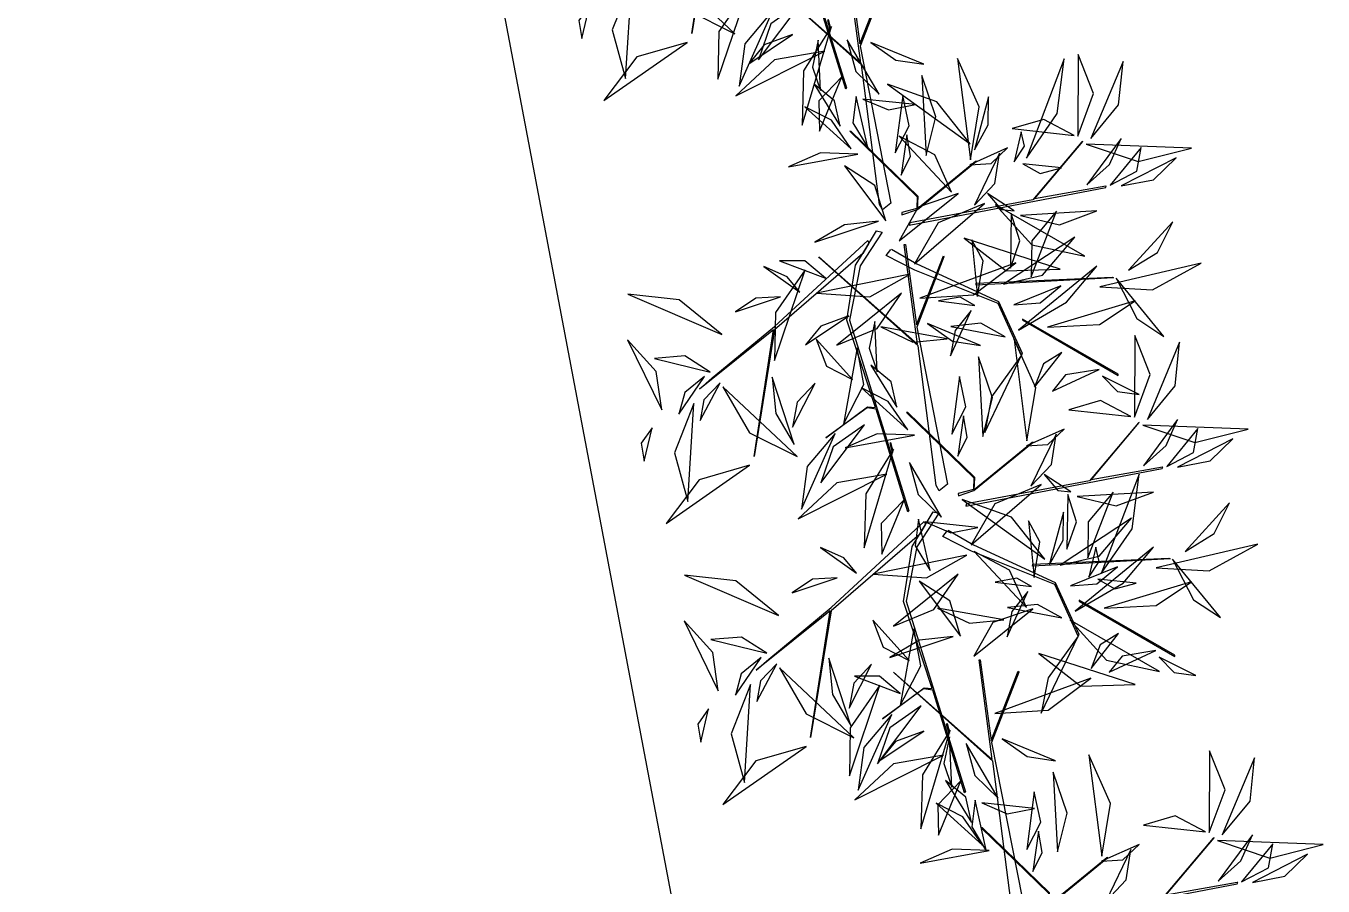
# Model space of a CAD drawing. Header units: centimetres. Extents: x 197412 to 267601, y -375791 to -305433.
# Drawn here: x 219619 to 222072, y -369853 to -368226 of the extents above; entities that cross this region are included whole.
import ezdxf

# ---------------------------------------------------------------- set-up
doc = ezdxf.new("R2010")
doc.units = ezdxf.units.CM
doc.layers.add('3-BAT C-Niveau 0', color=250, linetype='Continuous')

# ---------------------------------------------------------------- blocks, each defined once
blk = doc.blocks.new('Groupe-229-1')
at = {"linetype": 'Continuous', "flags": 128}
for points in [[(13856.95, -49612.54), (13875.65, -49629.08), (13873.13, -49610.19), (13873.37, -49610.2), (13875.43, -49625.43), (13880.56, -49612.36), (13880.65, -49612.52), (13875.49, -49625.86), (13881.32, -49655.53), (13879.71, -49656.8), (13879.16, -49655.83), (13875.76, -49629.37), (13857.13, -49612.73)], [(13883.37, -49657.78), (13886.32, -49656.78), (13897.49, -49647.61), (13897.31, -49647.65), (13886.36, -49656.6), (13886.46, -49654.29), (13873.8, -49642.01), (13873.53, -49641.96), (13886.28, -49654.36), (13886.22, -49656.54), (13883.36, -49657.31)], [(13879.67, -49661.03), (13875.5, -49667.39), (13873.5, -49677.68), (13884.72, -49713.78), (13884.55, -49713.98), (13878.51, -49694.53), (13876.8, -49694.26), (13868.99, -49699.94), (13876.89, -49694.09), (13878.4, -49694.24), (13872.96, -49677.72), (13874.63, -49667.32), (13876.02, -49665.1), (13859.32, -49679.54), (13855.43, -49703.48), (13859.12, -49679.55), (13845.1, -49690.74), (13847.52, -49688.63), (13859.32, -49678.91), (13876.93, -49662.62), (13877.13, -49663.13), (13876.02, -49665.1), (13878.61, -49660.8)], [(13867.66, -49665.72), (13886.36, -49682.26), (13883.84, -49663.36), (13884.08, -49663.38), (13886.14, -49678.61), (13891.27, -49665.54), (13891.36, -49665.7), (13886.21, -49679.03), (13892.03, -49708.71), (13890.42, -49709.97), (13889.87, -49709), (13886.47, -49682.55), (13867.84, -49665.91)], [(13923.18, -49669.54), (13923.4, -49669.66), (13897.42, -49671.07), (13897.44, -49670.69)], [(13906.24, -49677.48), (13906.24, -49677.66), (13924.33, -49688.19), (13924.29, -49687.92)], [(13894.08, -49710.96), (13897.03, -49709.95), (13908.2, -49700.79), (13908.02, -49700.82), (13897.07, -49709.78), (13897.17, -49707.46), (13884.51, -49695.18), (13884.25, -49695.14), (13896.99, -49707.54), (13896.93, -49709.72), (13894.07, -49710.48)], [(13890.38, -49714.2), (13886.22, -49720.57), (13884.21, -49730.85), (13895.43, -49766.95), (13895.26, -49767.16), (13889.22, -49747.71), (13887.51, -49747.43), (13879.7, -49753.12), (13887.6, -49747.27), (13889.11, -49747.42), (13883.68, -49730.9), (13885.35, -49720.5), (13886.73, -49718.28), (13870.03, -49732.72), (13866.14, -49756.66), (13869.83, -49732.72), (13855.81, -49743.92), (13858.23, -49741.81), (13870.04, -49732.08), (13887.64, -49715.8), (13887.84, -49716.31), (13886.73, -49718.28), (13889.32, -49713.97)], [(13933.89, -49722.71), (13934.11, -49722.83), (13908.13, -49724.25), (13908.15, -49723.86)], [(13916.95, -49730.65), (13916.95, -49730.84), (13935.04, -49741.36), (13935, -49741.1)], [(13881.81, -49744.31), (13900.5, -49760.85), (13897.99, -49741.95), (13898.23, -49741.97), (13900.29, -49757.2), (13905.41, -49744.13), (13905.5, -49744.29), (13900.35, -49757.62), (13906.18, -49787.3), (13904.57, -49788.56), (13904.02, -49787.59), (13900.61, -49761.14), (13881.98, -49744.5)], [(13908.22, -49789.55), (13911.17, -49788.54), (13922.34, -49779.38), (13922.17, -49779.41), (13911.21, -49788.37), (13911.32, -49786.05), (13898.66, -49773.77), (13898.39, -49773.73), (13911.13, -49786.13), (13911.08, -49788.31), (13908.21, -49789.07)]]:
    blk.add_lwpolyline(points, close=True, dxfattribs=at)
for points in [[(13921.95, -49652.36), (13908.47, -49654.72), (13917.59, -49643.9), (13917.45, -49643.95), (13908.16, -49654.93), (13884.89, -49659.28), (13884.77, -49659.73), (13921.94, -49652.58), (13922.05, -49652.34), (13921.98, -49652.36)], [(13881.43, -49664.27), (13886.22, -49667.01), (13901.7, -49674.16), (13906.17, -49683.95), (13906, -49684.3), (13901.63, -49674.56), (13885.85, -49668.25), (13880.41, -49665.45), (13881.33, -49664.32)], [(13932.66, -49705.54), (13919.18, -49707.9), (13928.3, -49697.07), (13928.16, -49697.13), (13918.87, -49708.11), (13895.6, -49712.46), (13895.48, -49712.91), (13932.65, -49705.76), (13932.77, -49705.52), (13932.69, -49705.53)], [(13892.14, -49717.45), (13896.93, -49720.19), (13912.41, -49727.34), (13916.88, -49737.13), (13916.71, -49737.48), (13912.34, -49727.73), (13896.56, -49721.43), (13891.12, -49718.62), (13892.04, -49717.5)], [(13946.8, -49784.13), (13933.32, -49786.49), (13942.45, -49775.67), (13942.3, -49775.72), (13933.01, -49786.7), (13909.75, -49791.05), (13909.62, -49791.5), (13946.79, -49784.35), (13946.91, -49784.11), (13946.84, -49784.13)]]:
    blk.add_lwpolyline(points, dxfattribs=at)
at = {"linetype": 'Continuous'}
for points in [[(13854.39, -49614.99, -207.25), (13848.78, -49623.05, -205.29), (13848.61, -49632.12, -201.98), (13848.61, -49632.12, -201.98), (13854.39, -49614.99, -207.25)], [(13862.68, -49623.67, -210.84), (13857.34, -49625.62, -209.98), (13854.46, -49629.17, -207.2), (13854.46, -49629.17, -207.2), (13862.68, -49623.67, -210.84)], [(13867.57, -49624.74, -223.21), (13866.47, -49629.84, -222.61), (13868, -49634.27, -220.88), (13868, -49634.27, -220.88), (13867.57, -49624.74, -223.21)], [(13867.57, -49624.74, -223.21), (13866.47, -49629.84, -222.61), (13868, -49634.27, -220.88), (13868, -49634.27, -220.88), (13867.57, -49624.74, -223.21)], [(13877.52, -49625.15, -228.81), (13882.25, -49628.47, -229.15), (13887.57, -49629.28, -227.32), (13887.57, -49629.28, -227.32), (13877.52, -49625.15, -228.81)], [(13916.68, -49642.9, -182.25), (13919.66, -49634.82, -178.08), (13916.75, -49627.44, -173.29), (13916.75, -49627.44, -173.29), (13916.68, -49642.9, -182.25)], [(13896.35, -49647.34, -179.52), (13898.01, -49637.35, -178.73), (13893.9, -49628.17, -177.91), (13893.9, -49628.17, -177.91), (13896.35, -49647.34, -179.52)], [(13906.94, -49647.03, -212.64), (13912.79, -49638.57, -211.07), (13914.1, -49628.24, -212.06), (13914.1, -49628.24, -212.06), (13906.94, -49647.03, -212.64)], [(13906.94, -49647.03, -212.64), (13912.79, -49638.57, -211.07), (13914.1, -49628.24, -212.06), (13914.1, -49628.24, -212.06), (13906.94, -49647.03, -212.64)], [(13919.14, -49643.3, -186.4), (13924.38, -49636.92, -186.75), (13925.22, -49628.72, -187), (13925.22, -49628.72, -187), (13919.14, -49643.3, -186.4)], [(13887.97, -49646.55, -247.3), (13889.8, -49639.19, -244.69), (13887.15, -49631.43, -243.35), (13887.15, -49631.43, -243.35), (13887.97, -49646.55, -247.3)], [(13887.97, -49646.55, -247.3), (13889.8, -49639.19, -244.69), (13887.15, -49631.43, -243.35), (13887.15, -49631.43, -243.35), (13887.97, -49646.55, -247.3)], [(13871.72, -49640.99, -161.32), (13870.63, -49636.17, -161.24), (13866.82, -49633.05, -160.95), (13866.82, -49633.05, -160.95), (13871.72, -49640.99, -161.32)], [(13896.31, -49644.35, -204.31), (13890.01, -49636.36, -204.16), (13880.67, -49633.01, -202.67), (13880.67, -49633.01, -202.67), (13896.31, -49644.35, -204.31)], [(13873.8, -49645.3, -176.88), (13870.07, -49639.88, -176.9), (13865.02, -49637.32, -174.04), (13865.02, -49637.32, -174.04), (13873.8, -49645.3, -176.88)], [(13882.15, -49646.06, -186.16), (13884.8, -49640.93, -185.75), (13883.58, -49635.19, -185.13), (13883.58, -49635.19, -185.13), (13882.15, -49646.06, -186.16)], [(13897.11, -49645.44, -204.62), (13899.73, -49640.75, -205.07), (13899.81, -49635.45, -204.23), (13899.81, -49635.45, -204.23), (13897.11, -49645.44, -204.62)], [(13915.99, -49642.73, -181.99), (13910.25, -49639.73, -181.12), (13904.25, -49641.46, -179.03), (13904.25, -49641.46, -179.03), (13915.99, -49642.73, -181.99)], [(13904.64, -49647.75, -212.09), (13906.56, -49644.75, -209.87), (13905.93, -49642.07, -207.1), (13905.93, -49642.07, -207.1), (13904.64, -49647.75, -212.09)], [(13904.64, -49647.75, -212.09), (13906.56, -49644.75, -209.87), (13905.93, -49642.07, -207.1), (13905.93, -49642.07, -207.1), (13904.64, -49647.75, -212.09)], [(13892.79, -49653.48, -217.22), (13889.61, -49646.4, -219.34), (13882.89, -49642.87, -221.55), (13882.89, -49642.87, -221.55), (13892.79, -49653.48, -217.22)], [(13883.28, -49650.27, -197.01), (13885.05, -49646.68, -196.39), (13884.35, -49642.61, -196.61), (13884.35, -49642.61, -196.61), (13883.28, -49650.27, -197.01)], [(13918.23, -49644.4, -186.41), (13928.1, -49647.7, -187.61), (13938.2, -49645.13, -186.97), (13938.2, -49645.13, -186.97), (13918.23, -49644.4, -186.41)], [(13918.36, -49652.06, -186.97), (13922.67, -49648.21, -187.38), (13924.84, -49643.33, -185.5), (13924.84, -49643.33, -185.5), (13918.36, -49652.06, -186.97)], [(13875.07, -49646.31, -183.78), (13868.03, -49646.02, -183.14), (13861.98, -49648.67, -184.94), (13861.98, -49648.67, -184.94), (13875.07, -49646.31, -183.78)], [(13896.26, -49648.32, -179.83), (13900.31, -49648.08, -178.67), (13903.4, -49645.11, -177.99), (13903.4, -49645.11, -177.99), (13896.26, -49648.32, -179.83)], [(13897.1, -49655.92, -207.06), (13900.99, -49651.81, -208.24), (13901.85, -49646.1, -209.24), (13901.85, -49646.1, -209.24), (13897.1, -49655.92, -207.06)], [(13922.77, -49652.18, -174.58), (13927.86, -49649.53, -172.2), (13928.68, -49645.03, -168.43), (13928.68, -49645.03, -168.43), (13922.77, -49652.18, -174.58)], [(13924.84, -49652.3, -174.84), (13930.97, -49651.16, -175.45), (13935.28, -49646.99, -176.76), (13935.28, -49646.99, -176.76), (13924.84, -49652.3, -174.84)], [(13880.33, -49658.89, -200.73), (13878.31, -49652.19, -197.34), (13872.53, -49648.49, -193.77), (13872.53, -49648.49, -193.77), (13880.33, -49658.89, -200.73)], [(13880.33, -49658.89, -200.73), (13878.31, -49652.19, -197.34), (13872.53, -49648.49, -193.77), (13872.53, -49648.49, -193.77), (13880.33, -49658.89, -200.73)], [(13906.29, -49648.09, -213.12), (13909.53, -49649.93, -210.71), (13913.59, -49648.89, -208.62), (13913.59, -49648.89, -208.62), (13906.29, -49648.09, -213.12)], [(13906.29, -49648.09, -213.12), (13909.53, -49649.93, -210.71), (13913.59, -49648.89, -208.62), (13913.59, -49648.89, -208.62), (13906.29, -49648.09, -213.12)], [(13894.02, -49653.73, -210.57), (13886.45, -49656.31, -206.9), (13882.86, -49662.68, -202.54), (13882.86, -49662.68, -202.54), (13894.02, -49653.73, -210.57)], [(13899.6, -49653.72, -177.75), (13902.18, -49656.75, -175.38), (13904.66, -49657.01, -172.12), (13904.66, -49657.01, -172.12), (13899.6, -49653.72, -177.75)], [(13899.02, -49655.59, -178.9), (13890.25, -49659.3, -176.01), (13885.77, -49667.02, -172.29), (13885.77, -49667.02, -172.29), (13899.02, -49655.59, -178.9)], [(13899.02, -49655.59, -178.9), (13890.25, -49659.3, -176.01), (13885.77, -49667.02, -172.29), (13885.77, -49667.02, -172.29), (13899.02, -49655.59, -178.9)], [(13901.11, -49655.88, -220.09), (13907.97, -49663.47, -220.53), (13917.99, -49665.58, -219.34), (13917.99, -49665.58, -219.34), (13901.11, -49655.88, -220.09)], [(13905.83, -49657.88, -200.41), (13913.22, -49659.66, -200.32), (13920.29, -49657.03, -200.54), (13920.29, -49657.03, -200.54), (13905.83, -49657.88, -200.41)], [(13912.65, -49657.04, -189.87), (13907.95, -49662.7, -186.93), (13907.83, -49669.47, -183.27), (13907.83, -49669.47, -183.27), (13912.65, -49657.04, -189.87)], [(13878.98, -49658.96, -200.44), (13872.56, -49659.66, -199.26), (13866.95, -49662.91, -200.49), (13866.95, -49662.91, -200.49), (13878.98, -49658.96, -200.44)], [(13903.91, -49667.87, -229.03), (13905.7, -49662.67, -227.48), (13904.08, -49657.53, -225.66), (13904.08, -49657.53, -225.66), (13903.91, -49667.87, -229.03)], [(13926.25, -49668.26, -215.73), (13931.72, -49664.91, -216.78), (13934.66, -49659.08, -215.22), (13934.66, -49659.08, -215.22), (13926.25, -49668.26, -215.73)], [(13926.25, -49668.26, -215.73), (13931.72, -49664.91, -216.78), (13934.66, -49659.08, -215.22), (13934.66, -49659.08, -215.22), (13926.25, -49668.26, -215.73)], [(13902.64, -49670.87, -233.25), (13910.01, -49669.21, -238.65), (13916.13, -49661.99, -241.93), (13916.13, -49661.99, -241.93), (13902.64, -49670.87, -233.25)], [(13895.17, -49662.17, -220.85), (13903.09, -49668.33, -221.31), (13913.35, -49668.05, -222.56), (13913.35, -49668.05, -222.56), (13895.17, -49662.17, -220.85)], [(13897.68, -49673.22, -198.87), (13898.78, -49666.49, -195.41), (13896.64, -49662.49, -190.33), (13896.64, -49662.49, -190.33), (13897.68, -49673.22, -198.87)], [(13868.96, -49669.76, -215.21), (13865.01, -49666.49, -213.09), (13860.28, -49666.49, -210.46), (13860.28, -49666.49, -210.46), (13868.96, -49669.76, -215.21)], [(13886.82, -49673.55, -225.36), (13896.94, -49672.92, -224.7), (13904.98, -49666.84, -224), (13904.98, -49666.84, -224), (13886.82, -49673.55, -225.36)], [(13864.12, -49672.41, -171.59), (13861.73, -49669.5, -169.03), (13857.28, -49667.54, -167.96), (13857.28, -49667.54, -167.96), (13864.12, -49672.41, -171.59)], [(13865.11, -49668.17, -207.25), (13859.49, -49676.23, -205.29), (13859.32, -49685.3, -201.98), (13859.32, -49685.3, -201.98), (13865.11, -49668.17, -207.25)], [(13867.25, -49672.59, -176.08), (13877.33, -49673.26, -174.79), (13884.97, -49669, -170.69), (13884.97, -49669, -170.69), (13867.25, -49672.59, -176.08)], [(13905.44, -49679.61, -210.1), (13914.52, -49674.27, -209.96), (13920.3, -49667.47, -205.95), (13920.3, -49667.47, -205.95), (13905.44, -49679.61, -210.1)], [(13920.81, -49671.37, -223.19), (13930.82, -49671.93, -225.59), (13939.99, -49666.91, -225.79), (13939.99, -49666.91, -225.79), (13920.81, -49671.37, -223.19)], [(13920.81, -49671.37, -223.19), (13930.82, -49671.93, -225.59), (13939.99, -49666.91, -225.79), (13939.99, -49666.91, -225.79), (13920.81, -49671.37, -223.19)], [(13904.6, -49674.8, -207.72), (13909.57, -49674.42, -206.62), (13913.47, -49671.22, -205.86), (13913.47, -49671.22, -205.86), (13904.6, -49674.8, -207.72)], [(13923.9, -49669.74, -214.21), (13927.86, -49677.41, -211.43), (13932.94, -49680.8, -206.15), (13932.94, -49680.8, -206.15), (13923.9, -49669.74, -214.21)], [(13849.32, -49680.4, -223.66), (13841.3, -49673.84, -222.36), (13831.56, -49672.78, -219.58), (13831.56, -49672.78, -219.58), (13849.32, -49680.4, -223.66)], [(13860.42, -49673.29, -172.05), (13855.79, -49673.51, -171.7), (13851.95, -49676.13, -172.02), (13851.95, -49676.13, -172.02), (13860.42, -49673.29, -172.05)], [(13860.42, -49673.29, -172.05), (13855.79, -49673.51, -171.7), (13851.95, -49676.13, -172.02), (13851.95, -49676.13, -172.02), (13860.42, -49673.29, -172.05)], [(13871.11, -49682.42, -205.3), (13878.75, -49679.28, -204.92), (13883.35, -49672.56, -203.9), (13883.35, -49672.56, -203.9), (13871.11, -49682.42, -205.3)], [(13897.21, -49674.94, -202.35), (13894.4, -49673.35, -200.21), (13890.35, -49674.06, -199.09), (13890.35, -49674.06, -199.09), (13897.21, -49674.94, -202.35)], [(13910.96, -49679.01, -221.24), (13920.76, -49678.51, -218.96), (13927.49, -49674.01, -214.31), (13927.49, -49674.01, -214.31), (13910.96, -49679.01, -221.24)], [(13896.51, -49675.84, -202.12), (13893.47, -49679.67, -201.54), (13892.61, -49684.46, -202.14), (13892.61, -49684.46, -202.14), (13896.51, -49675.84, -202.12)], [(13873.39, -49676.85, -210.84), (13868.05, -49678.8, -209.98), (13865.17, -49682.35, -207.2), (13865.17, -49682.35, -207.2), (13873.39, -49676.85, -210.84)], [(13878.28, -49677.92, -223.21), (13877.18, -49683.02, -222.61), (13878.72, -49687.45, -220.88), (13878.72, -49687.45, -220.88), (13878.28, -49677.92, -223.21)], [(13878.28, -49677.92, -223.21), (13877.18, -49683.02, -222.61), (13878.72, -49687.45, -220.88), (13878.72, -49687.45, -220.88), (13878.28, -49677.92, -223.21)], [(13879.39, -49678.98, -185.42), (13885.49, -49681.84, -185.31), (13891.96, -49681.2, -184.01), (13891.96, -49681.2, -184.01), (13879.39, -49678.98, -185.42)], [(13888.23, -49678.33, -228.81), (13892.96, -49681.65, -229.15), (13898.28, -49682.46, -227.32), (13898.28, -49682.46, -227.32), (13888.23, -49678.33, -228.81)], [(13902.92, -49680.85, -199.77), (13898.35, -49678.29, -197.57), (13892.64, -49678.87, -196.35), (13892.64, -49678.87, -196.35), (13902.92, -49680.85, -199.77)], [(13837.97, -49694.65, -212.86), (13836.9, -49687.38, -209.91), (13831.49, -49681.42, -208.14), (13831.49, -49681.42, -208.14), (13837.97, -49694.65, -212.86)], [(13837.97, -49694.65, -212.86), (13836.9, -49687.38, -209.91), (13831.49, -49681.42, -208.14), (13831.49, -49681.42, -208.14), (13837.97, -49694.65, -212.86)], [(13867.21, -49681.32, -184.69), (13869.13, -49686.38, -183.17), (13874.04, -49688.95, -181.63), (13874.04, -49688.95, -181.63), (13867.21, -49681.32, -184.69)], [(13907.06, -49700.51, -179.52), (13908.72, -49690.53, -178.73), (13904.61, -49681.35, -177.91), (13904.61, -49681.35, -177.91), (13907.06, -49700.51, -179.52)], [(13927.39, -49696.07, -182.25), (13930.37, -49688, -178.08), (13927.46, -49680.62, -173.29), (13927.46, -49680.62, -173.29), (13927.39, -49696.07, -182.25)], [(13872.37, -49697.4, -188.89), (13876.23, -49689.9, -185.79), (13874.93, -49682.94, -181.22), (13874.93, -49682.94, -181.22), (13872.37, -49697.4, -188.89)], [(13913.67, -49683.81, -218.46), (13910.21, -49685.96, -216.39), (13908.48, -49690.4, -215.43), (13908.48, -49690.4, -215.43), (13913.67, -49683.81, -218.46)], [(13929.85, -49696.48, -186.4), (13935.09, -49690.1, -186.75), (13935.93, -49681.89, -187), (13935.93, -49681.89, -187), (13929.85, -49696.48, -186.4)], [(13847.15, -49687.54, -232.48), (13842.35, -49684.47, -232.45), (13836.58, -49684.94, -231.83), (13836.58, -49684.94, -231.83), (13847.15, -49687.54, -232.48)], [(13882.43, -49694.17, -161.32), (13881.34, -49689.34, -161.24), (13877.53, -49686.23, -160.95), (13877.53, -49686.23, -160.95), (13882.43, -49694.17, -161.32)], [(13898.68, -49699.73, -247.3), (13900.52, -49692.37, -244.69), (13897.86, -49684.61, -243.35), (13897.86, -49684.61, -243.35), (13898.68, -49699.73, -247.3)], [(13898.68, -49699.73, -247.3), (13900.52, -49692.37, -244.69), (13897.86, -49684.61, -243.35), (13897.86, -49684.61, -243.35), (13898.68, -49699.73, -247.3)], [(13906, -49684.3, -197.23), (13900.33, -49692.18, -194.28), (13899.06, -49698.92, -188.42), (13899.06, -49698.92, -188.42), (13906, -49684.3, -197.23)], [(13846.06, -49688.35, -232.75), (13842.32, -49691.41, -233.5), (13841.22, -49695.47, -235.42), (13841.22, -49695.47, -235.42), (13846.06, -49688.35, -232.75)], [(13858.84, -49688.5, -196.26), (13859.56, -49695.36, -195.05), (13863.04, -49701.22, -196.39), (13863.04, -49701.22, -196.39), (13858.84, -49688.5, -196.26)], [(13892.86, -49699.24, -186.16), (13895.51, -49694.1, -185.75), (13894.3, -49688.36, -185.13), (13894.3, -49688.36, -185.13), (13892.86, -49699.24, -186.16)], [(13920.72, -49687.05, -202.5), (13914.32, -49688.07, -200.11), (13911.89, -49691.12, -195.35), (13911.89, -49691.12, -195.35), (13920.72, -49687.05, -202.5)], [(13921.36, -49688.29, -211.6), (13924.16, -49691.17, -211.07), (13928.26, -49691.76, -211.1), (13928.26, -49691.76, -211.1), (13921.36, -49688.29, -211.6)], [(13849.02, -49689.56, -229.3), (13845.93, -49692.75, -228.25), (13845.24, -49696.69, -226.49), (13845.24, -49696.69, -226.49), (13849.02, -49689.56, -229.3)], [(13849.56, -49690.28, -228.97), (13854.56, -49699, -227.8), (13863.57, -49703.52, -227.09), (13863.57, -49703.52, -227.09), (13849.56, -49690.28, -228.97)], [(13866.97, -49689.62, -195.33), (13863.59, -49693.22, -195.1), (13862.71, -49697.95, -194.26), (13862.71, -49697.95, -194.26), (13866.97, -49689.62, -195.33)], [(13884.51, -49698.47, -176.88), (13880.78, -49693.06, -176.9), (13875.74, -49690.5, -174.04), (13875.74, -49690.5, -174.04), (13884.51, -49698.47, -176.88)], [(13844.07, -49693.48, -228.35), (13840.39, -49702.78, -229.1), (13842.92, -49712, -232.12), (13842.92, -49712, -232.12), (13844.07, -49693.48, -228.35)], [(13926.7, -49695.91, -181.99), (13920.96, -49692.91, -181.12), (13914.96, -49694.64, -179.03), (13914.96, -49694.64, -179.03), (13926.7, -49695.91, -181.99)], [(13893.99, -49703.45, -197.01), (13895.76, -49699.86, -196.39), (13895.06, -49695.79, -196.61), (13895.06, -49695.79, -196.61), (13893.99, -49703.45, -197.01)], [(13836.14, -49698.05, -211.21), (13834.07, -49701, -209.03), (13834.65, -49704.38, -206.71), (13834.65, -49704.38, -206.71), (13836.14, -49698.05, -211.21)], [(13836.14, -49698.05, -211.21), (13834.07, -49701, -209.03), (13834.65, -49704.38, -206.71), (13834.65, -49704.38, -206.71), (13836.14, -49698.05, -211.21)], [(13876.32, -49697.47, -207.16), (13870.4, -49701.64, -205.48), (13868.05, -49708.46, -203.83), (13868.05, -49708.46, -203.83), (13876.32, -49697.47, -207.16)], [(13876.32, -49697.47, -207.16), (13870.4, -49701.64, -205.48), (13868.05, -49708.46, -203.83), (13868.05, -49708.46, -203.83), (13876.32, -49697.47, -207.16)], [(13906.98, -49701.5, -179.83), (13911.02, -49701.25, -178.67), (13914.11, -49698.29, -177.99), (13914.11, -49698.29, -177.99), (13906.98, -49701.5, -179.83)], [(13928.94, -49697.57, -186.41), (13938.82, -49700.87, -187.61), (13948.92, -49698.31, -186.97), (13948.92, -49698.31, -186.97), (13928.94, -49697.57, -186.41)], [(13929.08, -49705.24, -186.97), (13933.38, -49701.39, -187.38), (13935.55, -49696.5, -185.5), (13935.55, -49696.5, -185.5), (13929.08, -49705.24, -186.97)], [(13933.49, -49705.36, -174.58), (13938.57, -49702.71, -172.2), (13939.39, -49698.21, -168.43), (13939.39, -49698.21, -168.43), (13933.49, -49705.36, -174.58)], [(13870.79, -49699.15, -201.48), (13865.5, -49705.41, -202.35), (13864.43, -49713.45, -201.76), (13864.43, -49713.45, -201.76), (13870.79, -49699.15, -201.48)], [(13885.78, -49699.48, -183.78), (13878.74, -49699.2, -183.14), (13872.69, -49701.85, -184.94), (13872.69, -49701.85, -184.94), (13885.78, -49699.48, -183.78)], [(13881.32, -49700.88, -203.84), (13881.09, -49700.99, -203.87), (13881.54, -49702.66, -202.04), (13881.76, -49702.57, -202.02), (13881.32, -49700.88, -203.84)], [(13907.81, -49709.1, -207.06), (13911.7, -49704.98, -208.24), (13912.56, -49699.28, -209.24), (13912.56, -49699.28, -209.24), (13907.81, -49709.1, -207.06)], [(13935.55, -49705.48, -174.84), (13941.68, -49704.34, -175.45), (13945.99, -49700.16, -176.76), (13945.99, -49700.16, -176.76), (13935.55, -49705.48, -174.84)], [(13881.83, -49702.13, -206.43), (13876.56, -49710.53, -204.4), (13876.29, -49720.79, -204.36), (13876.29, -49720.79, -204.36), (13881.83, -49702.13, -206.43)], [(13881.83, -49702.13, -206.43), (13876.56, -49710.53, -204.4), (13876.29, -49720.79, -204.36), (13876.29, -49720.79, -204.36), (13881.83, -49702.13, -206.43)], [(13854.59, -49705.16, -215.07), (13845.07, -49707.89, -213.8), (13838.82, -49716.16, -214.42), (13838.82, -49716.16, -214.42), (13854.59, -49705.16, -215.07)], [(13884.82, -49704.64, -199.98), (13886.48, -49710.67, -200.36), (13890.86, -49714.98, -199.46), (13890.86, -49714.98, -199.46), (13884.82, -49704.64, -199.98)], [(13880.58, -49706.84, -194.97), (13871.08, -49708.46, -192.57), (13863.77, -49715.26, -191.31), (13863.77, -49715.26, -191.31), (13880.58, -49706.84, -194.97)], [(13910.31, -49706.9, -177.75), (13912.89, -49709.93, -175.38), (13915.38, -49710.19, -172.12), (13915.38, -49710.19, -172.12), (13910.31, -49706.9, -177.75)], [(13921.09, -49725.62, -212.64), (13926.94, -49717.16, -211.07), (13928.25, -49706.83, -212.06), (13928.25, -49706.83, -212.06), (13921.09, -49725.62, -212.64)], [(13921.09, -49725.62, -212.64), (13926.94, -49717.16, -211.07), (13928.25, -49706.83, -212.06), (13928.25, -49706.83, -212.06), (13921.09, -49725.62, -212.64)], [(13909.73, -49708.77, -178.9), (13900.96, -49712.48, -176.01), (13896.48, -49720.2, -172.29), (13896.48, -49720.2, -172.29), (13909.73, -49708.77, -178.9)], [(13909.73, -49708.77, -178.9), (13900.96, -49712.48, -176.01), (13896.48, -49720.2, -172.29), (13896.48, -49720.2, -172.29), (13909.73, -49708.77, -178.9)], [(13914.62, -49721.05, -229.03), (13916.41, -49715.85, -227.48), (13914.79, -49710.71, -225.66), (13914.79, -49710.71, -225.66), (13914.62, -49721.05, -229.03)], [(13916.54, -49711.06, -200.41), (13923.93, -49712.84, -200.32), (13931, -49710.21, -200.54), (13931, -49710.21, -200.54), (13916.54, -49711.06, -200.41)], [(13923.36, -49710.22, -189.87), (13918.66, -49715.88, -186.93), (13918.55, -49722.65, -183.27), (13918.55, -49722.65, -183.27), (13923.36, -49710.22, -189.87)], [(13883.83, -49711.67, -194.21), (13879.46, -49716.2, -192.81), (13879.6, -49721.96, -190.06), (13879.6, -49721.96, -190.06), (13883.83, -49711.67, -194.21)], [(13883.83, -49711.67, -194.21), (13879.46, -49716.2, -192.81), (13879.6, -49721.96, -190.06), (13879.6, -49721.96, -190.06), (13883.83, -49711.67, -194.21)], [(13910.45, -49722.94, -204.31), (13904.15, -49714.95, -204.16), (13894.82, -49711.6, -202.67), (13894.82, -49711.6, -202.67), (13910.45, -49722.94, -204.31)], [(13936.96, -49721.44, -215.73), (13942.43, -49718.08, -216.78), (13945.37, -49712.26, -215.22), (13945.37, -49712.26, -215.22), (13936.96, -49721.44, -215.73)], [(13936.96, -49721.44, -215.73), (13942.43, -49718.08, -216.78), (13945.37, -49712.26, -215.22), (13945.37, -49712.26, -215.22), (13936.96, -49721.44, -215.73)], [(13886.54, -49715.37, -183.73), (13885.9, -49720.37, -181.29), (13888.72, -49725.05, -179.52), (13888.72, -49725.05, -179.52), (13886.54, -49715.37, -183.73)], [(13887.79, -49715.86, -183.47), (13892.63, -49717.94, -183.7), (13897.75, -49716.92, -184.07), (13897.75, -49716.92, -184.07), (13887.79, -49715.86, -183.47)], [(13887.79, -49715.86, -183.47), (13892.63, -49717.94, -183.7), (13897.75, -49716.92, -184.07), (13897.75, -49716.92, -184.07), (13887.79, -49715.86, -183.47)], [(13908.39, -49726.4, -198.87), (13909.49, -49719.67, -195.41), (13907.35, -49715.66, -190.33), (13907.35, -49715.66, -190.33), (13908.39, -49726.4, -198.87)], [(13911.25, -49724.03, -204.62), (13913.87, -49719.35, -205.07), (13913.95, -49714.04, -204.23), (13913.95, -49714.04, -204.23), (13911.25, -49724.03, -204.62)], [(13913.35, -49724.05, -233.25), (13920.73, -49722.38, -238.65), (13926.85, -49715.16, -241.93), (13926.85, -49715.16, -241.93), (13913.35, -49724.05, -233.25)], [(13874.84, -49725.58, -171.59), (13872.44, -49722.67, -169.03), (13867.99, -49720.72, -167.96), (13867.99, -49720.72, -167.96), (13874.84, -49725.58, -171.59)], [(13916.15, -49732.78, -210.1), (13925.23, -49727.45, -209.96), (13931.01, -49720.65, -205.95), (13931.01, -49720.65, -205.95), (13916.15, -49732.78, -210.1)], [(13918.78, -49726.34, -212.09), (13920.71, -49723.34, -209.87), (13920.07, -49720.66, -207.1), (13920.07, -49720.66, -207.1), (13918.78, -49726.34, -212.09)], [(13918.78, -49726.34, -212.09), (13920.71, -49723.34, -209.87), (13920.07, -49720.66, -207.1), (13920.07, -49720.66, -207.1), (13918.78, -49726.34, -212.09)], [(13931.52, -49724.55, -223.19), (13941.53, -49725.11, -225.59), (13950.7, -49720.09, -225.79), (13950.7, -49720.09, -225.79), (13931.52, -49724.55, -223.19)], [(13931.52, -49724.55, -223.19), (13941.53, -49725.11, -225.59), (13950.7, -49720.09, -225.79), (13950.7, -49720.09, -225.79), (13931.52, -49724.55, -223.19)], [(13877.96, -49725.77, -176.08), (13888.04, -49726.44, -174.79), (13895.68, -49722.17, -170.69), (13895.68, -49722.17, -170.69), (13877.96, -49725.77, -176.08)], [(13906.94, -49732.07, -217.22), (13903.75, -49724.99, -219.34), (13897.04, -49721.46, -221.55), (13897.04, -49721.46, -221.55), (13906.94, -49732.07, -217.22)], [(13934.61, -49722.92, -214.21), (13938.57, -49730.59, -211.43), (13943.66, -49733.98, -206.15), (13943.66, -49733.98, -206.15), (13934.61, -49722.92, -214.21)], [(13881.83, -49735.6, -205.3), (13889.47, -49732.45, -204.92), (13894.06, -49725.74, -203.9), (13894.06, -49725.74, -203.9), (13881.83, -49735.6, -205.3)], [(13915.31, -49727.98, -207.72), (13920.28, -49727.6, -206.62), (13924.18, -49724.4, -205.86), (13924.18, -49724.4, -205.86), (13915.31, -49727.98, -207.72)], [(13860.04, -49733.58, -223.66), (13852.01, -49727.02, -222.36), (13842.27, -49725.95, -219.58), (13842.27, -49725.95, -219.58), (13860.04, -49733.58, -223.66)], [(13871.13, -49726.47, -172.05), (13866.5, -49726.69, -171.7), (13862.66, -49729.3, -172.02), (13862.66, -49729.3, -172.02), (13871.13, -49726.47, -172.05)], [(13871.13, -49726.47, -172.05), (13866.5, -49726.69, -171.7), (13862.66, -49729.3, -172.02), (13862.66, -49729.3, -172.02), (13871.13, -49726.47, -172.05)], [(13894.47, -49737.48, -200.73), (13892.46, -49730.78, -197.34), (13886.67, -49727.08, -193.77), (13886.67, -49727.08, -193.77), (13894.47, -49737.48, -200.73)], [(13894.47, -49737.48, -200.73), (13892.46, -49730.78, -197.34), (13886.67, -49727.08, -193.77), (13886.67, -49727.08, -193.77), (13894.47, -49737.48, -200.73)], [(13907.93, -49728.11, -202.35), (13905.11, -49726.53, -200.21), (13901.06, -49727.24, -199.09), (13901.06, -49727.24, -199.09), (13907.93, -49728.11, -202.35)], [(13920.44, -49726.68, -213.12), (13923.68, -49728.52, -210.71), (13927.73, -49727.48, -208.62), (13927.73, -49727.48, -208.62), (13920.44, -49726.68, -213.12)], [(13920.44, -49726.68, -213.12), (13923.68, -49728.52, -210.71), (13927.73, -49727.48, -208.62), (13927.73, -49727.48, -208.62), (13920.44, -49726.68, -213.12)], [(13921.67, -49732.19, -221.24), (13931.48, -49731.68, -218.96), (13938.2, -49727.18, -214.31), (13938.2, -49727.18, -214.31), (13921.67, -49732.19, -221.24)], [(13907.23, -49729.01, -202.12), (13904.19, -49732.85, -201.54), (13903.32, -49737.64, -202.14), (13903.32, -49737.64, -202.14), (13907.23, -49729.01, -202.12)], [(13890.11, -49732.16, -185.42), (13896.2, -49735.02, -185.31), (13902.67, -49734.38, -184.01), (13902.67, -49734.38, -184.01), (13890.11, -49732.16, -185.42)], [(13908.16, -49732.32, -210.57), (13900.59, -49734.9, -206.9), (13897, -49741.27, -202.54), (13897, -49741.27, -202.54), (13908.16, -49732.32, -210.57)], [(13913.63, -49734.03, -199.77), (13909.06, -49731.47, -197.57), (13903.35, -49732.05, -196.35), (13903.35, -49732.05, -196.35), (13913.63, -49734.03, -199.77)], [(13848.68, -49747.83, -212.86), (13847.61, -49740.56, -209.91), (13842.2, -49734.6, -208.14), (13842.2, -49734.6, -208.14), (13848.68, -49747.83, -212.86)], [(13848.68, -49747.83, -212.86), (13847.61, -49740.56, -209.91), (13842.2, -49734.6, -208.14), (13842.2, -49734.6, -208.14), (13848.68, -49747.83, -212.86)], [(13877.92, -49734.49, -184.69), (13879.84, -49739.56, -183.17), (13884.76, -49742.12, -181.63), (13884.76, -49742.12, -181.63), (13877.92, -49734.49, -184.69)], [(13915.25, -49734.47, -220.09), (13922.12, -49742.06, -220.53), (13932.13, -49744.17, -219.34), (13932.13, -49744.17, -219.34), (13915.25, -49734.47, -220.09)], [(13857.87, -49740.71, -232.48), (13853.06, -49737.65, -232.45), (13847.29, -49738.12, -231.83), (13847.29, -49738.12, -231.83), (13857.87, -49740.71, -232.48)], [(13893.12, -49737.55, -200.44), (13886.71, -49738.25, -199.26), (13881.1, -49741.5, -200.49), (13881.1, -49741.5, -200.49), (13893.12, -49737.55, -200.44)], [(13883.08, -49750.58, -188.89), (13886.95, -49743.08, -185.79), (13885.64, -49736.12, -181.22), (13885.64, -49736.12, -181.22), (13883.08, -49750.58, -188.89)], [(13916.71, -49737.48, -197.23), (13911.04, -49745.35, -194.28), (13909.77, -49752.09, -188.42), (13909.77, -49752.09, -188.42), (13916.71, -49737.48, -197.23)], [(13924.38, -49736.99, -218.46), (13920.92, -49739.14, -216.39), (13919.19, -49743.58, -215.43), (13919.19, -49743.58, -215.43), (13924.38, -49736.99, -218.46)], [(13931.43, -49740.22, -202.5), (13925.03, -49741.25, -200.11), (13922.61, -49744.3, -195.35), (13922.61, -49744.3, -195.35), (13931.43, -49740.22, -202.5)], [(13856.77, -49741.53, -232.75), (13853.03, -49744.59, -233.5), (13851.93, -49748.64, -235.42), (13851.93, -49748.64, -235.42), (13856.77, -49741.53, -232.75)], [(13859.73, -49742.74, -229.3), (13856.65, -49745.93, -228.25), (13855.95, -49749.87, -226.49), (13855.95, -49749.87, -226.49), (13859.73, -49742.74, -229.3)], [(13869.55, -49741.67, -196.26), (13870.27, -49748.54, -195.05), (13873.75, -49754.39, -196.39), (13873.75, -49754.39, -196.39), (13869.55, -49741.67, -196.26)], [(13877.68, -49742.79, -195.33), (13874.3, -49746.4, -195.1), (13873.42, -49751.12, -194.26), (13873.42, -49751.12, -194.26), (13877.68, -49742.79, -195.33)], [(13909.31, -49740.77, -220.85), (13917.24, -49746.92, -221.31), (13927.49, -49746.64, -222.56), (13927.49, -49746.64, -222.56), (13909.31, -49740.77, -220.85)], [(13932.07, -49741.46, -211.6), (13934.88, -49744.35, -211.07), (13938.98, -49744.93, -211.1), (13938.98, -49744.93, -211.1), (13932.07, -49741.46, -211.6)], [(13860.27, -49743.46, -228.97), (13865.28, -49752.18, -227.8), (13874.28, -49756.7, -227.09), (13874.28, -49756.7, -227.09), (13860.27, -49743.46, -228.97)], [(13883.1, -49748.35, -215.21), (13879.15, -49745.08, -213.09), (13874.42, -49745.08, -210.46), (13874.42, -49745.08, -210.46), (13883.1, -49748.35, -215.21)], [(13854.78, -49746.66, -228.35), (13851.1, -49755.96, -229.1), (13853.63, -49765.18, -232.12), (13853.63, -49765.18, -232.12), (13854.78, -49746.66, -228.35)], [(13879.25, -49746.76, -207.25), (13873.63, -49754.82, -205.29), (13873.46, -49763.89, -201.98), (13873.46, -49763.89, -201.98), (13879.25, -49746.76, -207.25)], [(13900.96, -49752.14, -225.36), (13911.08, -49751.51, -224.7), (13919.12, -49745.43, -224), (13919.12, -49745.43, -224), (13900.96, -49752.14, -225.36)], [(13846.85, -49751.22, -211.21), (13844.78, -49754.17, -209.03), (13845.36, -49757.56, -206.71), (13845.36, -49757.56, -206.71), (13846.85, -49751.22, -211.21)], [(13846.85, -49751.22, -211.21), (13844.78, -49754.17, -209.03), (13845.36, -49757.56, -206.71), (13845.36, -49757.56, -206.71), (13846.85, -49751.22, -211.21)], [(13881.51, -49752.33, -201.48), (13876.21, -49758.58, -202.35), (13875.14, -49766.63, -201.76), (13875.14, -49766.63, -201.76), (13881.51, -49752.33, -201.48)], [(13887.03, -49750.64, -207.16), (13881.11, -49754.82, -205.48), (13878.77, -49761.64, -203.83), (13878.77, -49761.64, -203.83), (13887.03, -49750.64, -207.16)], [(13887.03, -49750.64, -207.16), (13881.11, -49754.82, -205.48), (13878.77, -49761.64, -203.83), (13878.77, -49761.64, -203.83), (13887.03, -49750.64, -207.16)], [(13892.03, -49754.06, -203.84), (13891.8, -49754.16, -203.87), (13892.26, -49755.84, -202.04), (13892.47, -49755.74, -202.02), (13892.03, -49754.06, -203.84)], [(13887.53, -49755.44, -210.84), (13882.2, -49757.39, -209.98), (13879.31, -49760.94, -207.2), (13879.31, -49760.94, -207.2), (13887.53, -49755.44, -210.84)], [(13892.55, -49755.3, -206.43), (13887.27, -49763.71, -204.4), (13887, -49773.96, -204.36), (13887, -49773.96, -204.36), (13892.55, -49755.3, -206.43)], [(13892.55, -49755.3, -206.43), (13887.27, -49763.71, -204.4), (13887, -49773.96, -204.36), (13887, -49773.96, -204.36), (13892.55, -49755.3, -206.43)], [(13892.42, -49756.51, -223.21), (13891.33, -49761.61, -222.61), (13892.86, -49766.04, -220.88), (13892.86, -49766.04, -220.88), (13892.42, -49756.51, -223.21)], [(13892.42, -49756.51, -223.21), (13891.33, -49761.61, -222.61), (13892.86, -49766.04, -220.88), (13892.86, -49766.04, -220.88), (13892.42, -49756.51, -223.21)], [(13902.38, -49756.92, -228.81), (13907.11, -49760.24, -229.15), (13912.43, -49761.05, -227.32), (13912.43, -49761.05, -227.32), (13902.38, -49756.92, -228.81)], [(13865.3, -49758.34, -215.07), (13855.78, -49761.07, -213.8), (13849.53, -49769.34, -214.42), (13849.53, -49769.34, -214.42), (13865.3, -49758.34, -215.07)], [(13891.29, -49760.01, -194.97), (13881.79, -49761.64, -192.57), (13874.49, -49768.44, -191.31), (13874.49, -49768.44, -191.31), (13891.29, -49760.01, -194.97)], [(13895.53, -49757.81, -199.98), (13897.19, -49763.85, -200.36), (13901.58, -49768.16, -199.46), (13901.58, -49768.16, -199.46), (13895.53, -49757.81, -199.98)], [(13921.21, -49779.1, -179.52), (13922.87, -49769.12, -178.73), (13918.76, -49759.94, -177.91), (13918.76, -49759.94, -177.91), (13921.21, -49779.1, -179.52)], [(13941.54, -49774.66, -182.25), (13944.51, -49766.59, -178.08), (13941.6, -49759.21, -173.29), (13941.6, -49759.21, -173.29), (13941.54, -49774.66, -182.25)], [(13943.99, -49775.07, -186.4), (13949.24, -49768.69, -186.75), (13950.08, -49760.48, -187), (13950.08, -49760.48, -187), (13943.99, -49775.07, -186.4)], [(13894.54, -49764.85, -194.21), (13890.17, -49769.38, -192.81), (13890.31, -49775.13, -190.06), (13890.31, -49775.13, -190.06), (13894.54, -49764.85, -194.21)], [(13894.54, -49764.85, -194.21), (13890.17, -49769.38, -192.81), (13890.31, -49775.13, -190.06), (13890.31, -49775.13, -190.06), (13894.54, -49764.85, -194.21)], [(13896.57, -49772.76, -161.32), (13895.49, -49767.93, -161.24), (13891.67, -49764.82, -160.95), (13891.67, -49764.82, -160.95), (13896.57, -49772.76, -161.32)], [(13912.83, -49778.32, -247.3), (13914.66, -49770.96, -244.69), (13912.01, -49763.2, -243.35), (13912.01, -49763.2, -243.35), (13912.83, -49778.32, -247.3)], [(13912.83, -49778.32, -247.3), (13914.66, -49770.96, -244.69), (13912.01, -49763.2, -243.35), (13912.01, -49763.2, -243.35), (13912.83, -49778.32, -247.3)], [(13907.01, -49777.83, -186.16), (13909.65, -49772.69, -185.75), (13908.44, -49766.96, -185.13), (13908.44, -49766.96, -185.13), (13907.01, -49777.83, -186.16)], [(13898.65, -49777.06, -176.88), (13894.92, -49771.65, -176.9), (13889.88, -49769.09, -174.04), (13889.88, -49769.09, -174.04), (13898.65, -49777.06, -176.88)], [(13897.25, -49768.55, -183.73), (13896.61, -49773.54, -181.29), (13899.43, -49778.23, -179.52), (13899.43, -49778.23, -179.52), (13897.25, -49768.55, -183.73)], [(13898.5, -49769.04, -183.47), (13903.34, -49771.12, -183.7), (13908.46, -49770.1, -184.07), (13908.46, -49770.1, -184.07), (13898.5, -49769.04, -183.47)], [(13898.5, -49769.04, -183.47), (13903.34, -49771.12, -183.7), (13908.46, -49770.1, -184.07), (13908.46, -49770.1, -184.07), (13898.5, -49769.04, -183.47)], [(13940.84, -49774.5, -181.99), (13935.11, -49771.5, -181.12), (13929.11, -49773.23, -179.03), (13929.11, -49773.23, -179.03), (13940.84, -49774.5, -181.99)], [(13908.14, -49782.04, -197.01), (13909.91, -49778.45, -196.39), (13909.21, -49774.38, -196.61), (13909.21, -49774.38, -196.61), (13908.14, -49782.04, -197.01)], [(13921.12, -49780.09, -179.83), (13925.17, -49779.84, -178.67), (13928.26, -49776.88, -177.99), (13928.26, -49776.88, -177.99), (13921.12, -49780.09, -179.83)], [(13943.09, -49776.16, -186.41), (13952.96, -49779.47, -187.61), (13963.06, -49776.9, -186.97), (13963.06, -49776.9, -186.97), (13943.09, -49776.16, -186.41)], [(13943.22, -49783.83, -186.97), (13947.52, -49779.98, -187.38), (13949.69, -49775.09, -185.5), (13949.69, -49775.09, -185.5), (13943.22, -49783.83, -186.97)], [(13947.63, -49783.95, -174.58), (13952.71, -49781.3, -172.2), (13953.53, -49776.8, -168.43), (13953.53, -49776.8, -168.43), (13947.63, -49783.95, -174.58)], [(13899.92, -49778.07, -183.78), (13892.89, -49777.79, -183.14), (13886.83, -49780.44, -184.94), (13886.83, -49780.44, -184.94), (13899.92, -49778.07, -183.78)], [(13921.96, -49787.69, -207.06), (13925.84, -49783.57, -208.24), (13926.7, -49777.87, -209.24), (13926.7, -49777.87, -209.24), (13921.96, -49787.69, -207.06)], [(13949.7, -49784.07, -174.84), (13955.82, -49782.93, -175.45), (13960.14, -49778.76, -176.76), (13960.14, -49778.76, -176.76), (13949.7, -49784.07, -174.84)]]:
    blk.add_polyline3d(points, dxfattribs=at)
blk = doc.blocks.new('Groupe-235-1')
at = {"linetype": 'Continuous', "flags": 128}
blk.add_lwpolyline([(13867.89, -49581.01), (13863.73, -49587.38), (13861.72, -49597.66), (13872.95, -49633.76), (13872.77, -49633.96), (13866.73, -49614.52), (13865.02, -49614.24), (13857.21, -49619.92), (13865.11, -49614.07), (13866.62, -49614.23), (13861.19, -49597.71), (13862.86, -49587.31), (13864.24, -49585.09), (13847.54, -49599.53), (13843.65, -49623.47), (13847.35, -49599.53), (13833.33, -49610.72), (13835.74, -49608.62), (13847.55, -49598.89), (13865.16, -49582.61), (13865.35, -49583.11), (13864.24, -49585.09), (13866.83, -49580.78)], close=True, dxfattribs=at)
at = {"linetype": 'Continuous'}
for points in [[(13837.79, -49610.27, -228.97), (13842.79, -49618.98, -227.8), (13851.79, -49623.51, -227.09), (13851.79, -49623.51, -227.09), (13837.79, -49610.27, -228.97)], [(13832.29, -49613.47, -228.35), (13828.62, -49622.77, -229.1), (13831.15, -49631.98, -232.12), (13831.15, -49631.98, -232.12), (13832.29, -49613.47, -228.35)], [(13864.55, -49617.45, -207.16), (13858.62, -49621.63, -205.48), (13856.28, -49628.44, -203.83), (13856.28, -49628.44, -203.83), (13864.55, -49617.45, -207.16)], [(13864.55, -49617.45, -207.16), (13858.62, -49621.63, -205.48), (13856.28, -49628.44, -203.83), (13856.28, -49628.44, -203.83), (13864.55, -49617.45, -207.16)], [(13824.36, -49618.03, -211.21), (13822.3, -49620.98, -209.03), (13822.88, -49624.37, -206.71), (13822.88, -49624.37, -206.71), (13824.36, -49618.03, -211.21)], [(13824.36, -49618.03, -211.21), (13822.3, -49620.98, -209.03), (13822.88, -49624.37, -206.71), (13822.88, -49624.37, -206.71), (13824.36, -49618.03, -211.21)], [(13859.02, -49619.13, -201.48), (13853.72, -49625.39, -202.35), (13852.65, -49633.44, -201.76), (13852.65, -49633.44, -201.76), (13859.02, -49619.13, -201.48)], [(13870.06, -49622.11, -206.43), (13864.78, -49630.51, -204.4), (13864.52, -49640.77, -204.36), (13864.52, -49640.77, -204.36), (13870.06, -49622.11, -206.43)], [(13870.06, -49622.11, -206.43), (13864.78, -49630.51, -204.4), (13864.52, -49640.77, -204.36), (13864.52, -49640.77, -204.36), (13870.06, -49622.11, -206.43)], [(13869.54, -49620.87, -203.84), (13869.32, -49620.97, -203.87), (13869.77, -49622.65, -202.04), (13869.98, -49622.55, -202.02), (13869.54, -49620.87, -203.84)], [(13842.81, -49625.14, -215.07), (13833.29, -49627.87, -213.8), (13827.05, -49636.14, -214.42), (13827.05, -49636.14, -214.42), (13842.81, -49625.14, -215.07)], [(13873.04, -49624.62, -199.98), (13874.71, -49630.66, -200.36), (13879.09, -49634.96, -199.46), (13879.09, -49634.96, -199.46), (13873.04, -49624.62, -199.98)], [(13868.8, -49626.82, -194.97), (13859.3, -49628.44, -192.57), (13852, -49635.24, -191.31), (13852, -49635.24, -191.31), (13868.8, -49626.82, -194.97)], [(13872.05, -49631.65, -194.21), (13867.68, -49636.18, -192.81), (13867.83, -49641.94, -190.06), (13867.83, -49641.94, -190.06), (13872.05, -49631.65, -194.21)], [(13872.05, -49631.65, -194.21), (13867.68, -49636.18, -192.81), (13867.83, -49641.94, -190.06), (13867.83, -49641.94, -190.06), (13872.05, -49631.65, -194.21)], [(13874.76, -49635.36, -183.73), (13874.12, -49640.35, -181.29), (13876.94, -49645.03, -179.52), (13876.94, -49645.03, -179.52), (13874.76, -49635.36, -183.73)], [(13876.01, -49635.85, -183.47), (13880.85, -49637.92, -183.7), (13885.97, -49636.91, -184.07), (13885.97, -49636.91, -184.07), (13876.01, -49635.85, -183.47)], [(13876.01, -49635.85, -183.47), (13880.85, -49637.92, -183.7), (13885.97, -49636.91, -184.07), (13885.97, -49636.91, -184.07), (13876.01, -49635.85, -183.47)]]:
    blk.add_polyline3d(points, dxfattribs=at)
blk = doc.blocks.new('Groupe-242-1')
for name in ['Groupe-235-1', 'Groupe-229-1']:
    blk.add_blockref(name, (0, 0))

msp = doc.modelspace()

# ---------------------------------------------------------------- linework, layer by layer
at = {"layer": '3-BAT C-Niveau 0', "flags": 128}
msp.add_lwpolyline([(220184.5, -366409.5), (214553.6, -367476), (214085, -365001.2), (211628.7, -365466.4), (210893.8, -361585.8), (209420.2, -361865.7), (210323.5, -366635.8), (215103, -371902.1), (221012.8, -370783)], close=True, dxfattribs=at)

# ---------------------------------------------------------------- block references
at = {"layer": '3-BAT C-Niveau 0', "xscale": 10, "yscale": 10, "zscale": 10}
msp.add_blockref('Groupe-242-1', (82441.7, 127994.6), dxfattribs=at)

doc.saveas('drawing.dxf')
